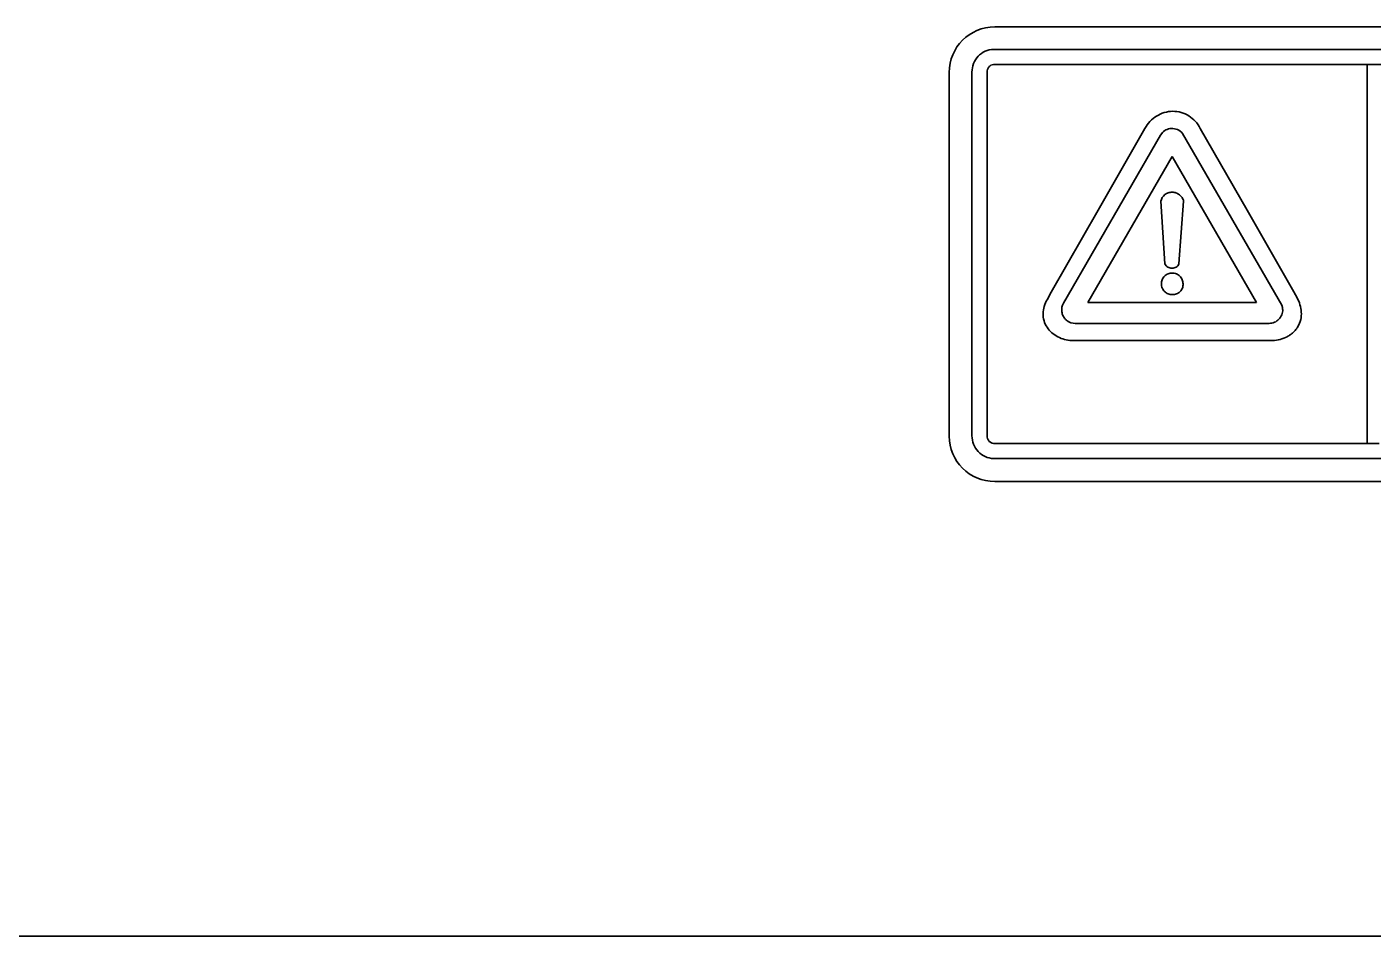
# Model space of a CAD drawing. Header units: millimetres. Extents: x 32496 to 166256, y 3504 to 23939.
# Drawn here: x 51607 to 51695.8, y 11555.1 to 11615.1 of the extents above; entities that cross this region are included whole.
import ezdxf

# ---------------------------------------------------------------- set-up
doc = ezdxf.new("R2010")
doc.units = ezdxf.units.MM
doc.layers.get('0').update_dxf_attribs({"lineweight": 35})

msp = doc.modelspace()

# ---------------------------------------------------------------- linework, layer by layer
at = {"linetype": 'Continuous'}
for p, q in [((51670.84, 11615.075), (51752.84, 11615.075)), ((51670.769, 11613.593), (51752.91, 11613.593)), ((51752.91, 11612.593), (51670.769, 11612.593)), ((51695.401, 11587.594), (51695.401, 11612.593)), ((51667.84, 11588.075), (51667.84, 11612.075)), ((51669.34, 11588.098), (51669.34, 11612.089)), ((51670.34, 11612.089), (51670.34, 11588.098)), ((51681.783, 11607.926), (51675.378, 11596.84)), ((51677.668, 11602.982), (51680.75, 11608.382)), ((51681.86, 11608.046), (51681.783, 11607.926)), ((51689.781, 11596.714), (51683.239, 11608.046)), ((51684.398, 11608.382), (51687.488, 11602.982)), ((51676.993, 11596.884), (51682.552, 11606.514)), ((51682.552, 11606.514), (51688.111, 11596.884)), ((51681.798, 11603.571), (51682.069, 11599.433)), ((51682.997, 11599.433), (51683.306, 11603.571)), ((51674.577, 11597.567), (51677.668, 11602.982)), ((51687.488, 11602.982), (51690.571, 11597.582)), ((51674.295, 11597.072), (51674.577, 11597.567)), ((51690.571, 11597.582), (51690.789, 11597.2)), ((51675.318, 11596.714), (51675.279, 11596.577)), ((51675.378, 11596.84), (51675.318, 11596.714)), ((51676.993, 11596.884), (51688.111, 11596.884)), ((51689.826, 11596.568), (51689.781, 11596.714)), ((51689.826, 11596.568), (51689.831, 11596.434)), ((51675.614, 11595.687), (51675.735, 11595.61)), ((51675.735, 11595.61), (51675.867, 11595.555)), ((51675.867, 11595.555), (51676.01, 11595.522)), ((51676.153, 11595.511), (51676.01, 11595.522)), ((51688.952, 11595.511), (51676.153, 11595.511)), ((51689.181, 11594.378), (51675.921, 11594.378)), ((51670.769, 11587.594), (51695.401, 11587.594)), ((51695.401, 11587.594), (51696.201, 11587.594)), ((51752.91, 11586.594), (51670.769, 11586.594)), ((51752.84, 11585.075), (51670.84, 11585.075)), ((51402.94, 11555.075), (51965.908, 11555.075))]:
    msp.add_line(p, q, dxfattribs=at)
for centre, start, end in [((51670.84, 11612.075), 90, 180), ((51670.84, 11588.075), 180, 270)]:
    msp.add_arc(centre, 3, start, end, dxfattribs=at)
for points, knots in [([(51669.34, 11612.089), (51669.342, 11612.28), (51669.411, 11612.664), (51669.718, 11613.163), (51670.195, 11613.504), (51670.578, 11613.592), (51670.769, 11613.593)], [0, 0, 0, 0, 0.25021, 0.500213, 0.750143, 1, 1, 1, 1]), ([(51670.769, 11612.593), (51670.708, 11612.592), (51670.587, 11612.557), (51670.447, 11612.435), (51670.358, 11612.272), (51670.341, 11612.149), (51670.34, 11612.089)], [0, 0, 0, 0, 0.249574, 0.499607, 0.749672, 1, 1, 1, 1]), ([(51680.75, 11608.382), (51680.844, 11608.543), (51681.066, 11608.849), (51681.502, 11609.213), (51682.02, 11609.447), (51682.581, 11609.534), (51683.145, 11609.46), (51683.666, 11609.231), (51684.098, 11608.86), (51684.311, 11608.547), (51684.398, 11608.382)], [0, 0, 0, 0, 0.125043, 0.250076, 0.375064, 0.500046, 0.625012, 0.749985, 0.874984, 1, 1, 1, 1]), ([(51682.481, 11608.37), (51682.361, 11608.366), (51682.121, 11608.302), (51681.932, 11608.142), (51681.86, 11608.046)], [0, 0, 0, 0, 0.500066, 1, 1, 1, 1]), ([(51683.239, 11608.046), (51683.148, 11608.155), (51682.913, 11608.331), (51682.622, 11608.381), (51682.481, 11608.37)], [0, 0, 0, 0, 0.500151, 1, 1, 1, 1]), ([(51683.306, 11603.571), (51683.284, 11603.654), (51683.215, 11603.815), (51683.037, 11604.008), (51682.805, 11604.132), (51682.547, 11604.176), (51682.287, 11604.141), (51681.977, 11603.98), (51681.84, 11603.735), (51681.798, 11603.571)], [0, 0, 0, 0, 0.125416, 0.250812, 0.376176, 0.501536, 0.626901, 0.752228, 1, 1, 1, 1]), ([(51682.069, 11599.433), (51682.098, 11599.344), (51682.213, 11599.234), (51682.39, 11599.168), (51682.534, 11599.15), (51682.677, 11599.167), (51682.855, 11599.232), (51682.97, 11599.343), (51682.997, 11599.433)], [0, 0, 0, 0, 0.248005, 0.374187, 0.500218, 0.626257, 0.752419, 1, 1, 1, 1]), ([(51683.267, 11598.119), (51683.265, 11598.212), (51683.226, 11598.398), (51683.072, 11598.639), (51682.831, 11598.795), (51682.55, 11598.845), (51682.27, 11598.794), (51682.027, 11598.64), (51681.871, 11598.4), (51681.836, 11598.212), (51681.837, 11598.119)], [0, 0, 0, 0, 0.125086, 0.250093, 0.374991, 0.500042, 0.625122, 0.750069, 0.875003, 1, 1, 1, 1]), ([(51681.837, 11598.119), (51681.836, 11598.026), (51681.874, 11597.837), (51682.035, 11597.599), (51682.279, 11597.446), (51682.56, 11597.391), (51682.843, 11597.436), (51683.088, 11597.59), (51683.239, 11597.836), (51683.269, 11598.026), (51683.267, 11598.119)], [0, 0, 0, 0, 0.124943, 0.249938, 0.374942, 0.50009, 0.625177, 0.750037, 0.874923, 1, 1, 1, 1]), ([(51690.789, 11597.2), (51690.866, 11597.054), (51690.995, 11596.748), (51691.089, 11596.257), (51691.051, 11595.757), (51690.897, 11595.366), (51690.71, 11595.093), (51690.539, 11594.912), (51690.345, 11594.756), (51690.064, 11594.581), (51689.676, 11594.426), (51689.346, 11594.383), (51689.181, 11594.378)], [0, 0, 0, 0, 0.124918, 0.249943, 0.374803, 0.499768, 0.56239, 0.624917, 0.687539, 0.750198, 0.875057, 1, 1, 1, 1]), ([(51675.921, 11594.378), (51675.762, 11594.385), (51675.443, 11594.429), (51674.849, 11594.662), (51674.341, 11595.095), (51674.073, 11595.68), (51674.01, 11596.161), (51674.089, 11596.638), (51674.216, 11596.934), (51674.295, 11597.072)], [0, 0, 0, 0, 0.125288, 0.250496, 0.499057, 0.624341, 0.749506, 0.874799, 1, 1, 1, 1]), ([(51675.279, 11596.577), (51675.269, 11596.494), (51675.255, 11596.327), (51675.306, 11596.078), (51675.429, 11595.857), (51675.551, 11595.741), (51675.614, 11595.687)], [0, 0, 0, 0, 0.25043, 0.500159, 0.749973, 1, 1, 1, 1]), ([(51688.952, 11595.511), (51689.07, 11595.513), (51689.309, 11595.56), (51689.612, 11595.765), (51689.804, 11596.076), (51689.843, 11596.316), (51689.842, 11596.434)], [0, 0, 0, 0, 0.250076, 0.499965, 0.749848, 1, 1, 1, 1]), ([(51670.769, 11586.594), (51670.578, 11586.596), (51670.194, 11586.682), (51669.719, 11587.024), (51669.411, 11587.523), (51669.342, 11587.907), (51669.34, 11588.098)], [0, 0, 0, 0, 0.249897, 0.499856, 0.749823, 1, 1, 1, 1]), ([(51670.34, 11588.098), (51670.341, 11588.037), (51670.358, 11587.915), (51670.447, 11587.752), (51670.587, 11587.631), (51670.708, 11587.594), (51670.769, 11587.594)], [0, 0, 0, 0, 0.250296, 0.500487, 0.750472, 1, 1, 1, 1])]:
    msp.add_open_spline(points, degree=3, knots=knots, dxfattribs=at)

doc.saveas('drawing.dxf')
